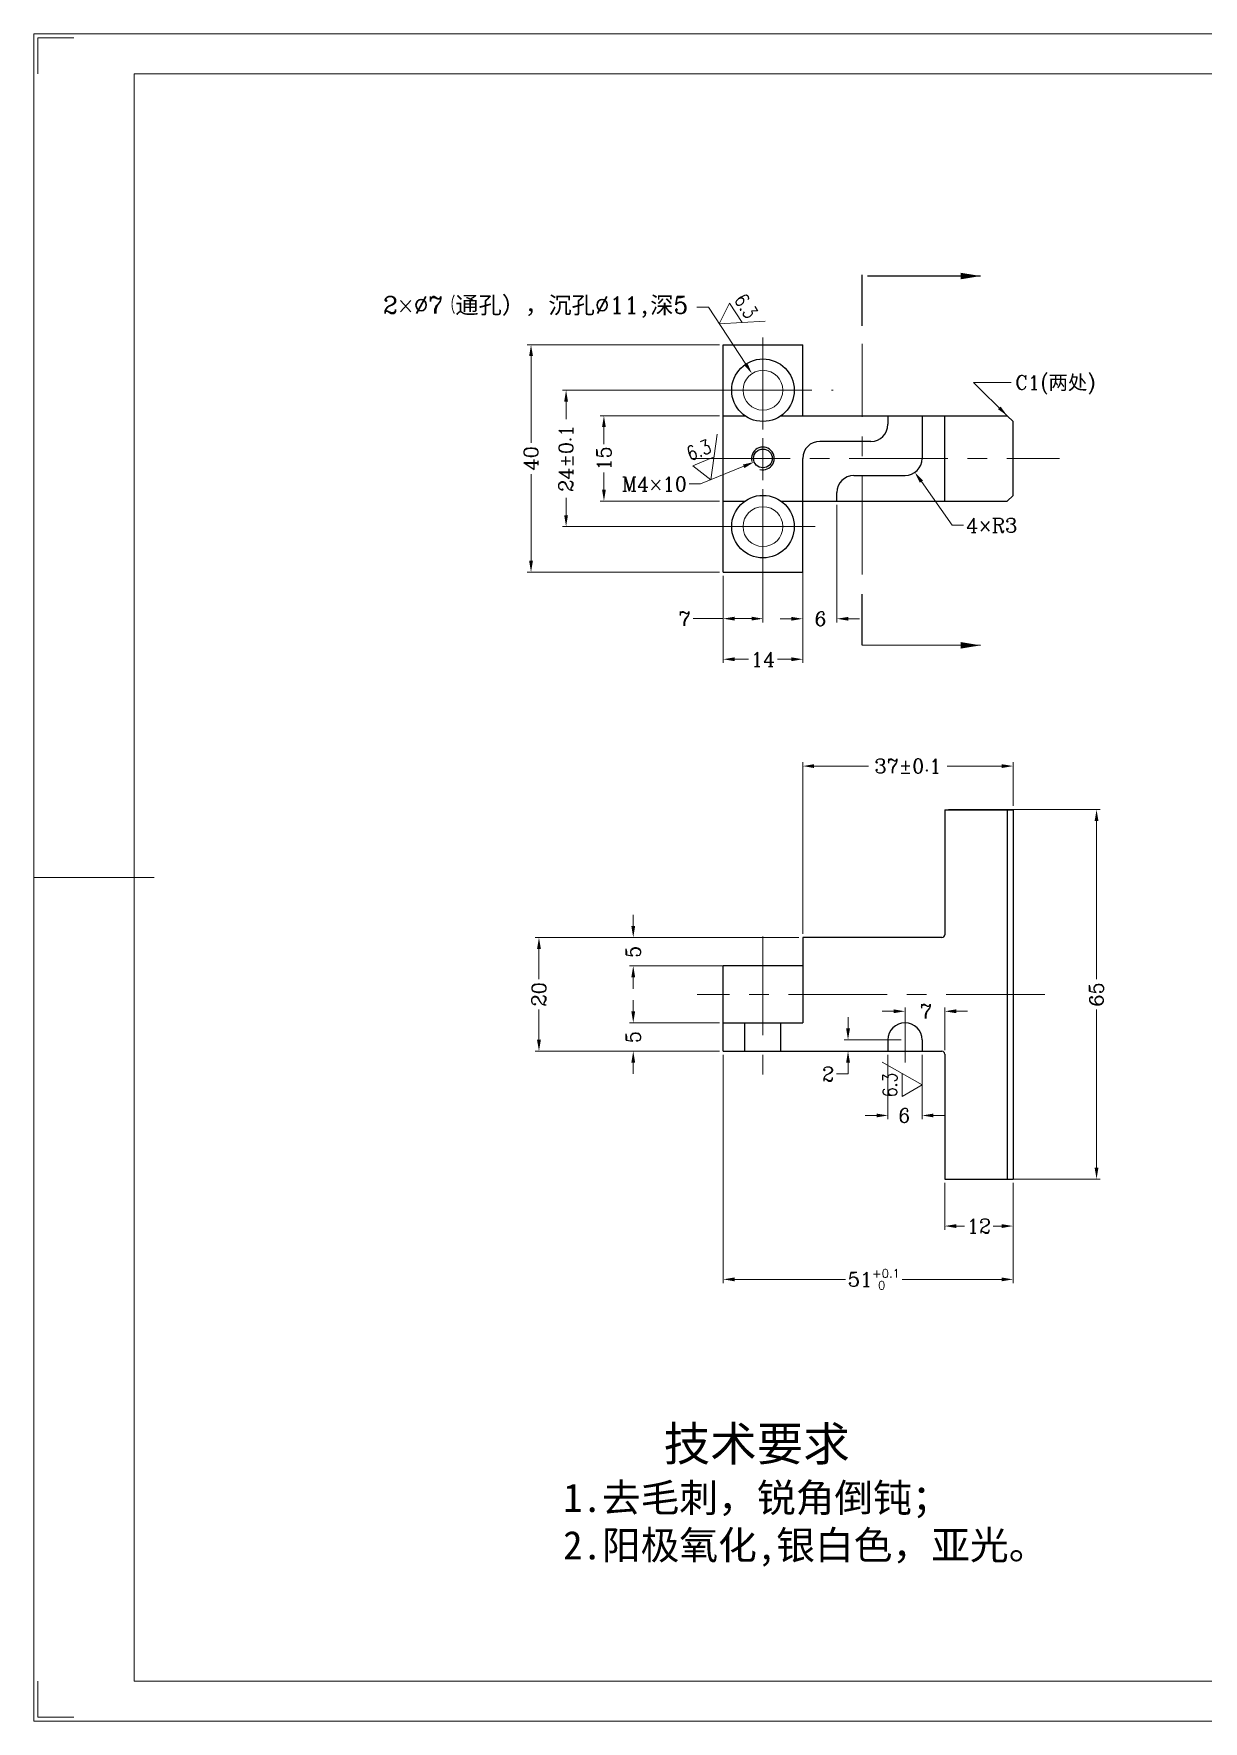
# Model space of a CAD drawing. Header units: millimetres. Extents: x 348 to 7549, y -2121 to -1262.
# Drawn here: x 1952.1 to 2157.8, y -2119.5 to -1822.5 of the extents above; entities that cross this region are included whole.
import ezdxf
from ezdxf.enums import TextEntityAlignment as Align

# ---------------------------------------------------------------- set-up
doc = ezdxf.new("R2010")
doc.units = ezdxf.units.MM
doc.header["$LTSCALE"] = 46.255
doc.header["$PDMODE"] = 3
doc.header["$PDSIZE"] = 8
doc.linetypes.add('CENTER', pattern=[0.6, 0.375, -0.075, 0.075, -0.075])
doc.layers.get('0').update_dxf_attribs({"linetype": 'CONTINUOUS'})
doc.layers.get('Defpoints').update_dxf_attribs({"linetype": 'CONTINUOUS'})
doc.layers.add('02___PRT_ALL_AXES', color=7, linetype='CONTINUOUS')
doc.layers.add('DEFAULT_1', color=7, linetype='CENTER')
for name, color, linetype, lineweight in [('dim', 82, 'CONTINUOUS', 9), ('中心线', 2, 'CENTER', 13), ('图框_内框线', 5, 'CONTINUOUS', 13), ('图框_外框线', 7, 'CONTINUOUS', 13), ('图框_角线', 5, 'CONTINUOUS', 13), ('尺寸线', 80, 'CONTINUOUS', 13), ('粗实线', 7, 'CONTINUOUS', 20)]:
    doc.layers.add(name, color=color, linetype=linetype, lineweight=lineweight)
doc.styles.add('ROMANC', font='romanc.shx', dxfattribs={"bigfont": 'gbcbig.shx'})
doc.styles.get("Standard").update_dxf_attribs({"font": 'txt', "width": 0.85, "bigfont": 'gbcbig.shx'})
doc.styles.add('TXT08', font='txt.shx', dxfattribs={"width": 0.8, "bigfont": 'gbcbig.shx'})
doc.styles.add('宋体', font='SimSun.ttf')
doc.dimstyles.get("Standard").update_dxf_attribs({"dimtxt": 3.5, "dimasz": 3.5, "dimexe": 0.18, "dimexo": 0.0625, "dimgap": 0.09, "dimtad": 1, "dimdec": 3, "dimdsep": 46, "dimtxsty": 'Standard', "dimcen": 0.09, "dimadec": 0, "dimazin": 0, "dimtol": 1, "dimtp": 0.001, "dimtm": 0.001, "dimtfac": 1, "dimtdec": 3, "dimtofl": 0, "dimtmove": 0, "dimatfit": 3, "dimfxl": 1, "dimtolj": 1, "dimarcsym": 0})
doc.dimstyles.new('YanXiu', dxfattribs={"dimtxt": 2.5, "dimasz": 2.2, "dimexe": 0.66, "dimexo": 0.66, "dimgap": 0.66, "dimtad": 0, "dimtoh": 1, "dimdsep": 46, "dimtxsty": 'ROMANC', "dimcen": 0, "dimclrd": 256, "dimclre": 131, "dimclrt": 42, "dimazin": 2, "dimtfac": 1, "dimtofl": 0, "dimtmove": 0, "dimatfit": 3, "dimfxl": 1, "dimlwd": 5, "dimlwe": 5, "dimarcsym": 0})

# ---------------------------------------------------------------- blocks, each defined once
blk = doc.blocks.new('*D3')
at = {"layer": 'Defpoints', "color": 0, "transparency": 16777216}
for p in [(2080.37, -1885.24), (2045.73, -1909.24), (2080.37, -1909.24)]:
    blk.add_point(p, dxfattribs=at)
at = {"layer": 'dim', "color": 131, "lineweight": 5, "transparency": 16777216}
for p, q in [((2079.71, -1885.24), (2045.07, -1885.24)), ((2079.71, -1909.24), (2045.07, -1909.24))]:
    blk.add_line(p, q, dxfattribs=at)
at = {"layer": 'dim', "lineweight": 5, "transparency": 16777216}
for p, q in [((2045.73, -1887.24), (2045.73, -1890.33)), ((2045.73, -1907.24), (2045.73, -1904.15))]:
    blk.add_line(p, q, dxfattribs=at)
at = {"layer": 'dim', "transparency": 16777216}
for points in [[(2045.4, -1887.24), (2046.06, -1887.24), (2045.73, -1885.24)], [(2045.4, -1907.24), (2046.06, -1907.24), (2045.73, -1909.24)]]:
    blk.add_solid(points, dxfattribs=at)
at = {"layer": 'dim', "color": 42, "transparency": 16777216, "insert": (2045.73, -1897.24), "char_height": 2.5, "attachment_point": 5, "rotation": 90, "style": 'ROMANC'}
blk.add_mtext('\\A1;24±0.1', dxfattribs=at)
blk = doc.blocks.new('*D4')
at = {"layer": 'Defpoints', "color": 0, "transparency": 16777216}
for p in [(2073.37, -1877.24), (2039.56, -1917.24), (2073.37, -1917.24)]:
    blk.add_point(p, dxfattribs=at)
at = {"layer": 'dim', "color": 131, "lineweight": 5, "transparency": 16777216}
for p, q in [((2072.71, -1877.24), (2038.9, -1877.24)), ((2072.71, -1917.24), (2038.9, -1917.24))]:
    blk.add_line(p, q, dxfattribs=at)
at = {"layer": 'dim', "lineweight": 5, "transparency": 16777216}
for p, q in [((2039.56, -1879.24), (2039.56, -1894.5)), ((2039.56, -1915.24), (2039.56, -1899.99))]:
    blk.add_line(p, q, dxfattribs=at)
at = {"layer": 'dim', "transparency": 16777216}
for points in [[(2039.23, -1879.24), (2039.9, -1879.24), (2039.56, -1877.24)], [(2039.23, -1915.24), (2039.9, -1915.24), (2039.56, -1917.24)]]:
    blk.add_solid(points, dxfattribs=at)
at = {"layer": 'dim', "color": 42, "transparency": 16777216, "insert": (2039.56, -1897.24), "char_height": 2.5, "attachment_point": 5, "rotation": 90, "style": 'ROMANC'}
blk.add_mtext('40', dxfattribs=at)
blk = doc.blocks.new('*D5')
at = {"layer": 'Defpoints', "color": 0, "transparency": 16777216}
for p in [(2073.37, -1889.74), (2052.39, -1904.74), (2073.37, -1904.74)]:
    blk.add_point(p, dxfattribs=at)
at = {"layer": 'dim', "color": 131, "lineweight": 5, "transparency": 16777216}
for p, q in [((2072.71, -1889.74), (2051.73, -1889.74)), ((2072.71, -1904.74), (2051.73, -1904.74))]:
    blk.add_line(p, q, dxfattribs=at)
at = {"layer": 'dim', "lineweight": 5, "transparency": 16777216}
for p, q in [((2052.39, -1891.74), (2052.39, -1894.74)), ((2052.39, -1902.74), (2052.39, -1899.75))]:
    blk.add_line(p, q, dxfattribs=at)
at = {"layer": 'dim', "transparency": 16777216}
for points in [[(2052.06, -1891.74), (2052.72, -1891.74), (2052.39, -1889.74)], [(2052.06, -1902.74), (2052.72, -1902.74), (2052.39, -1904.74)]]:
    blk.add_solid(points, dxfattribs=at)
at = {"layer": 'dim', "color": 42, "transparency": 16777216, "insert": (2052.39, -1897.24), "char_height": 2.5, "attachment_point": 5, "rotation": 90, "style": 'ROMANC'}
blk.add_mtext('15', dxfattribs=at)
blk = doc.blocks.new('*D9')
at = {"layer": 'Defpoints', "color": 0, "transparency": 16777216}
for p in [(2073.37, -1917.24), (2087.37, -1917.24), (2087.37, -1932.58)]:
    blk.add_point(p, dxfattribs=at)
at = {"layer": 'dim', "color": 131, "lineweight": 5, "transparency": 16777216}
for p, q in [((2073.37, -1917.9), (2073.37, -1933.24)), ((2087.37, -1917.9), (2087.37, -1933.24))]:
    blk.add_line(p, q, dxfattribs=at)
at = {"layer": 'dim', "lineweight": 5, "transparency": 16777216}
for p, q in [((2075.37, -1932.58), (2077.8, -1932.58)), ((2085.37, -1932.58), (2082.93, -1932.58))]:
    blk.add_line(p, q, dxfattribs=at)
at = {"layer": 'dim', "transparency": 16777216}
for points in [[(2075.37, -1932.25), (2075.37, -1932.92), (2073.37, -1932.58)], [(2085.37, -1932.25), (2085.37, -1932.92), (2087.37, -1932.58)]]:
    blk.add_solid(points, dxfattribs=at)
at = {"layer": 'dim', "color": 42, "transparency": 16777216, "insert": (2080.37, -1932.58), "char_height": 2.5, "attachment_point": 5, "style": 'ROMANC'}
blk.add_mtext('14', dxfattribs=at)
blk = doc.blocks.new('*D10')
at = {"layer": 'Defpoints', "color": 0, "transparency": 16777216}
for p in [(2112.37, -2024.05), (2124.37, -2024.05), (2124.37, -2032.32)]:
    blk.add_point(p, dxfattribs=at)
at = {"layer": 'dim', "color": 131, "lineweight": 5, "transparency": 16777216}
for p, q in [((2112.37, -2024.71), (2112.37, -2032.98)), ((2124.37, -2024.71), (2124.37, -2032.98))]:
    blk.add_line(p, q, dxfattribs=at)
at = {"layer": 'dim', "lineweight": 5, "transparency": 16777216}
for p, q in [((2114.37, -2032.32), (2115.86, -2032.32)), ((2122.37, -2032.32), (2120.87, -2032.32))]:
    blk.add_line(p, q, dxfattribs=at)
at = {"layer": 'dim', "transparency": 16777216}
for points in [[(2114.37, -2031.99), (2114.37, -2032.66), (2112.37, -2032.32)], [(2122.37, -2031.99), (2122.37, -2032.66), (2124.37, -2032.32)]]:
    blk.add_solid(points, dxfattribs=at)
at = {"layer": 'dim', "color": 42, "transparency": 16777216, "insert": (2118.37, -2032.32), "char_height": 2.5, "attachment_point": 5, "style": 'ROMANC'}
blk.add_mtext('12', dxfattribs=at)
blk = doc.blocks.new('*D11')
at = {"layer": 'Defpoints', "color": 0, "transparency": 16777216}
for p in [(2087.37, -1981.55), (2040.96, -2001.55), (2073.37, -2001.55)]:
    blk.add_point(p, dxfattribs=at)
at = {"layer": 'dim', "color": 131, "lineweight": 5, "transparency": 16777216}
for p, q in [((2086.71, -1981.55), (2040.3, -1981.55)), ((2072.71, -2001.55), (2040.3, -2001.55))]:
    blk.add_line(p, q, dxfattribs=at)
at = {"layer": 'dim', "lineweight": 5, "transparency": 16777216}
for p, q in [((2040.96, -1983.55), (2040.96, -1988.87)), ((2040.96, -1999.55), (2040.96, -1994.24))]:
    blk.add_line(p, q, dxfattribs=at)
at = {"layer": 'dim', "transparency": 16777216}
for points in [[(2040.62, -1983.55), (2041.29, -1983.55), (2040.96, -1981.55)], [(2040.62, -1999.55), (2041.29, -1999.55), (2040.96, -2001.55)]]:
    blk.add_solid(points, dxfattribs=at)
at = {"layer": 'dim', "color": 42, "transparency": 16777216, "insert": (2040.96, -1991.55), "char_height": 2.5, "attachment_point": 5, "rotation": 90, "style": 'ROMANC'}
blk.add_mtext('20', dxfattribs=at)
blk = doc.blocks.new('*D12')
at = {"layer": 'Defpoints', "color": 0, "transparency": 16777216}
for p in [(2112.37, -1959.05), (2112.37, -2024.05), (2139.07, -2024.05)]:
    blk.add_point(p, dxfattribs=at)
at = {"layer": 'dim', "color": 131, "lineweight": 5, "transparency": 16777216}
for p, q in [((2113.03, -1959.05), (2139.73, -1959.05)), ((2113.03, -2024.05), (2139.73, -2024.05))]:
    blk.add_line(p, q, dxfattribs=at)
at = {"layer": 'dim', "lineweight": 5, "transparency": 16777216}
for p, q in [((2139.07, -1961.05), (2139.07, -1988.87)), ((2139.07, -2022.05), (2139.07, -1994.24))]:
    blk.add_line(p, q, dxfattribs=at)
at = {"layer": 'dim', "transparency": 16777216}
for points in [[(2138.73, -1961.05), (2139.4, -1961.05), (2139.07, -1959.05)], [(2138.73, -2022.05), (2139.4, -2022.05), (2139.07, -2024.05)]]:
    blk.add_solid(points, dxfattribs=at)
at = {"layer": 'dim', "color": 42, "transparency": 16777216, "insert": (2139.07, -1991.55), "char_height": 2.5, "attachment_point": 5, "rotation": 90, "style": 'ROMANC'}
blk.add_mtext('65', dxfattribs=at)
blk = doc.blocks.new('*D13')
at = {"layer": 'Defpoints', "color": 0, "transparency": 16777216}
for p in [(2057.55, -1981.55), (2087.37, -1981.55), (2087.37, -1986.55)]:
    blk.add_point(p, dxfattribs=at)
at = {"layer": 'dim', "lineweight": 5, "transparency": 16777216}
for p, q in [((2057.55, -1979.55), (2057.55, -1977.55)), ((2057.55, -1988.55), (2057.55, -1990.55))]:
    blk.add_line(p, q, dxfattribs=at)
at = {"layer": 'dim', "color": 131, "lineweight": 5, "transparency": 16777216}
for p, q in [((2086.71, -1981.55), (2056.89, -1981.55)), ((2086.71, -1986.55), (2056.89, -1986.55))]:
    blk.add_line(p, q, dxfattribs=at)
at = {"layer": 'dim', "transparency": 16777216}
for points in [[(2057.21, -1979.55), (2057.88, -1979.55), (2057.55, -1981.55)], [(2057.21, -1988.55), (2057.88, -1988.55), (2057.55, -1986.55)]]:
    blk.add_solid(points, dxfattribs=at)
at = {"layer": 'dim', "color": 42, "transparency": 16777216, "insert": (2057.55, -1984.05), "char_height": 2.5, "attachment_point": 5, "rotation": 90, "style": 'ROMANC'}
blk.add_mtext('5', dxfattribs=at)
blk = doc.blocks.new('*D14')
at = {"layer": 'Defpoints', "color": 0, "transparency": 16777216}
for p in [(2073.37, -1996.55), (2057.55, -2001.55), (2073.37, -2001.55)]:
    blk.add_point(p, dxfattribs=at)
at = {"layer": 'dim', "lineweight": 5, "transparency": 16777216}
for p, q in [((2057.55, -1994.55), (2057.55, -1992.55)), ((2057.55, -2003.55), (2057.55, -2005.55))]:
    blk.add_line(p, q, dxfattribs=at)
at = {"layer": 'dim', "color": 131, "lineweight": 5, "transparency": 16777216}
for p, q in [((2072.71, -1996.55), (2056.89, -1996.55)), ((2072.71, -2001.55), (2056.89, -2001.55))]:
    blk.add_line(p, q, dxfattribs=at)
at = {"layer": 'dim', "transparency": 16777216}
for points in [[(2057.21, -1994.55), (2057.88, -1994.55), (2057.55, -1996.55)], [(2057.21, -2003.55), (2057.88, -2003.55), (2057.55, -2001.55)]]:
    blk.add_solid(points, dxfattribs=at)
at = {"layer": 'dim', "color": 42, "transparency": 16777216, "insert": (2057.55, -1999.05), "char_height": 2.5, "attachment_point": 5, "rotation": 90, "style": 'ROMANC'}
blk.add_mtext('5', dxfattribs=at)
blk = doc.blocks.new('*D15')
at = {"layer": 'Defpoints', "color": 0, "transparency": 16777216}
for p in [(2105.37, -1999.55), (2095.34, -2001.55), (2105.37, -2001.55)]:
    blk.add_point(p, dxfattribs=at)
at = {"layer": 'dim', "lineweight": 5, "transparency": 16777216}
for p, q in [((2095.34, -1997.55), (2095.34, -1995.55)), ((2095.34, -2003.55), (2095.34, -2005.55)), ((2095.34, -2005.55), (2093.34, -2005.55))]:
    blk.add_line(p, q, dxfattribs=at)
at = {"layer": 'dim', "color": 131, "lineweight": 5, "transparency": 16777216}
for p, q in [((2104.71, -1999.55), (2094.68, -1999.55)), ((2104.71, -2001.55), (2094.68, -2001.55))]:
    blk.add_line(p, q, dxfattribs=at)
at = {"layer": 'dim', "transparency": 16777216}
for points in [[(2095.01, -1997.55), (2095.68, -1997.55), (2095.34, -1999.55)], [(2095.01, -2003.55), (2095.68, -2003.55), (2095.34, -2001.55)]]:
    blk.add_solid(points, dxfattribs=at)
at = {"layer": 'dim', "color": 42, "transparency": 16777216, "insert": (2091.85, -2005.55), "char_height": 2.5, "attachment_point": 5, "style": 'ROMANC'}
blk.add_mtext('2', dxfattribs=at)
blk = doc.blocks.new('*D16')
at = {"layer": 'Defpoints', "color": 0, "transparency": 16777216}
for p in [(2102.37, -2001.55), (2108.37, -2001.55), (2108.37, -2012.86)]:
    blk.add_point(p, dxfattribs=at)
at = {"layer": 'dim', "color": 131, "lineweight": 5, "transparency": 16777216}
for p, q in [((2102.37, -2002.21), (2102.37, -2013.52)), ((2108.37, -2002.21), (2108.37, -2013.52))]:
    blk.add_line(p, q, dxfattribs=at)
at = {"layer": 'dim', "lineweight": 5, "transparency": 16777216}
for p, q in [((2100.37, -2012.86), (2098.37, -2012.86)), ((2110.37, -2012.86), (2112.37, -2012.86))]:
    blk.add_line(p, q, dxfattribs=at)
at = {"layer": 'dim', "transparency": 16777216}
for points in [[(2100.37, -2012.53), (2100.37, -2013.19), (2102.37, -2012.86)], [(2110.37, -2012.53), (2110.37, -2013.19), (2108.37, -2012.86)]]:
    blk.add_solid(points, dxfattribs=at)
at = {"layer": 'dim', "color": 42, "transparency": 16777216, "insert": (2105.24, -2012.86), "char_height": 2.5, "attachment_point": 5, "style": 'ROMANC'}
blk.add_mtext('6', dxfattribs=at)
blk = doc.blocks.new('*D17')
at = {"layer": 'Defpoints', "color": 0, "transparency": 16777216}
for p in [(2073.37, -2001.55), (2124.37, -2024.05), (2124.37, -2041.7)]:
    blk.add_point(p, dxfattribs=at)
at = {"layer": 'dim', "color": 131, "lineweight": 5, "transparency": 16777216}
for p, q in [((2073.37, -2002.21), (2073.37, -2042.36)), ((2124.37, -2024.71), (2124.37, -2042.36))]:
    blk.add_line(p, q, dxfattribs=at)
at = {"layer": 'dim', "lineweight": 5, "transparency": 16777216}
for p, q in [((2075.37, -2041.7), (2094.92, -2041.7)), ((2122.37, -2041.7), (2104.86, -2041.7))]:
    blk.add_line(p, q, dxfattribs=at)
at = {"layer": 'dim', "transparency": 16777216}
for points in [[(2075.37, -2041.37), (2075.37, -2042.04), (2073.37, -2041.7)], [(2122.37, -2041.37), (2122.37, -2042.04), (2124.37, -2041.7)]]:
    blk.add_solid(points, dxfattribs=at)
at = {"layer": 'dim', "color": 42, "transparency": 16777216, "insert": (2099.89, -2041.7), "char_height": 2.5, "attachment_point": 5, "style": 'ROMANC'}
blk.add_mtext('\\A1;51{\\H1.500000;\\S+0.1^  0;}', dxfattribs=at)
blk = doc.blocks.new('*D18')
at = {"layer": 'Defpoints', "color": 0, "transparency": 16777216}
for p in [(2112.37, -1994.53), (2105.37, -2001.55), (2112.37, -2002.05)]:
    blk.add_point(p, dxfattribs=at)
at = {"layer": 'dim', "lineweight": 5, "transparency": 16777216}
for p, q in [((2103.37, -1994.53), (2101.37, -1994.53)), ((2114.37, -1994.53), (2116.37, -1994.53))]:
    blk.add_line(p, q, dxfattribs=at)
at = {"layer": 'dim', "color": 131, "lineweight": 5, "transparency": 16777216}
for p, q in [((2105.37, -2000.89), (2105.37, -1993.87)), ((2112.37, -2001.39), (2112.37, -1993.87))]:
    blk.add_line(p, q, dxfattribs=at)
at = {"layer": 'dim', "transparency": 16777216}
for points in [[(2103.37, -1994.19), (2103.37, -1994.86), (2105.37, -1994.53)], [(2114.37, -1994.19), (2114.37, -1994.86), (2112.37, -1994.53)]]:
    blk.add_solid(points, dxfattribs=at)
at = {"layer": 'dim', "color": 42, "transparency": 16777216, "insert": (2109.02, -1994.53), "char_height": 2.5, "attachment_point": 5, "style": 'ROMANC'}
blk.add_mtext('7', dxfattribs=at)
blk = doc.blocks.new('*D21')
at = {"layer": 'Defpoints', "color": 0, "transparency": 16777216}
for p in [(2087.37, -1904.74), (2093.37, -1904.74), (2093.37, -1925.46)]:
    blk.add_point(p, dxfattribs=at)
at = {"layer": 'dim', "color": 131, "lineweight": 5, "transparency": 16777216}
for p, q in [((2087.37, -1905.4), (2087.37, -1926.12)), ((2093.37, -1905.4), (2093.37, -1926.12))]:
    blk.add_line(p, q, dxfattribs=at)
at = {"layer": 'dim', "lineweight": 5, "transparency": 16777216}
for p, q in [((2085.37, -1925.46), (2083.37, -1925.46)), ((2095.37, -1925.46), (2097.37, -1925.46))]:
    blk.add_line(p, q, dxfattribs=at)
at = {"layer": 'dim', "transparency": 16777216}
for points in [[(2085.37, -1925.13), (2085.37, -1925.79), (2087.37, -1925.46)], [(2095.37, -1925.13), (2095.37, -1925.79), (2093.37, -1925.46)]]:
    blk.add_solid(points, dxfattribs=at)
at = {"layer": 'dim', "color": 42, "transparency": 16777216, "insert": (2090.5, -1925.46), "char_height": 2.5, "attachment_point": 5, "style": 'ROMANC'}
blk.add_mtext('6', dxfattribs=at)
blk = doc.blocks.new('*D22')
at = {"layer": 'Defpoints', "color": 0, "transparency": 16777216}
for p in [(2105.37, -1897.24), (2107.09, -1899.7)]:
    blk.add_point(p, dxfattribs=at)
at = {"layer": 'dim', "lineweight": 5, "transparency": 16777216}
for p, q in [((2113.64, -1909.01), (2108.24, -1901.33)), ((2115.64, -1909.01), (2113.64, -1909.01))]:
    blk.add_line(p, q, dxfattribs=at)
at = {"layer": 'dim', "transparency": 16777216}
blk.add_solid([(2108.52, -1901.14), (2107.97, -1901.52), (2107.09, -1899.7)], dxfattribs=at)
at = {"layer": 'dim', "color": 42, "transparency": 16777216, "insert": (2120.61, -1909.01), "char_height": 2.5, "attachment_point": 5, "style": 'ROMANC'}
blk.add_mtext('4×R3', dxfattribs=at)
blk = doc.blocks.new('*D23')
at = {"layer": 'Defpoints', "color": 0, "transparency": 16777216}
for p in [(2078.44, -1882.32), (2082.29, -1888.17)]:
    blk.add_point(p, dxfattribs=at)
at = {"layer": 'dim', "lineweight": 5, "transparency": 16777216}
for p, q in [((2068.76, -1870.65), (2070.76, -1870.65)), ((2070.76, -1870.65), (2077.34, -1880.65))]:
    blk.add_line(p, q, dxfattribs=at)
at = {"layer": 'dim', "transparency": 16777216}
blk.add_solid([(2077.62, -1880.47), (2077.06, -1880.83), (2078.44, -1882.32)], dxfattribs=at)
at = {"layer": 'dim', "color": 42, "transparency": 16777216, "insert": (2040.37, -1870.65), "char_height": 2.5, "attachment_point": 5, "style": 'ROMANC'}
blk.add_mtext('{\\H1.2x;2×∅7（\\fSTFangsong|b0|i0|c134|p2;通孔），沉孔\\Fromanc,gbcbig|c134;%%C11\\fSTFangsong|b0|i0|c134|p2;,深\\Fromanc,gbcbig|c134;5}', dxfattribs=at)
blk = doc.blocks.new('*D25')
at = {"layer": 'Defpoints', "color": 0, "transparency": 16777216}
for p in [(2081.89, -1896.62), (2078.84, -1897.87)]:
    blk.add_point(p, dxfattribs=at)
at = {"layer": 'dim', "lineweight": 5, "transparency": 16777216}
for p, q in [((2069.41, -1901.74), (2076.99, -1898.63)), ((2067.41, -1901.74), (2069.41, -1901.74))]:
    blk.add_line(p, q, dxfattribs=at)
at = {"layer": 'dim', "transparency": 16777216}
blk.add_solid([(2076.86, -1898.32), (2077.12, -1898.94), (2078.84, -1897.87)], dxfattribs=at)
at = {"layer": 'dim', "color": 42, "transparency": 16777216, "insert": (2061.26, -1901.74), "char_height": 2.5, "attachment_point": 5, "style": 'ROMANC'}
blk.add_mtext('M4×10', dxfattribs=at)
blk = doc.blocks.new('*D26')
at = {"layer": 'Defpoints', "color": 0, "transparency": 16777216}
for p in [(2073.37, -1917.24), (2080.37, -1917.24), (2080.37, -1925.44)]:
    blk.add_point(p, dxfattribs=at)
at = {"layer": 'dim', "color": 131, "lineweight": 5, "transparency": 16777216}
for p, q in [((2073.37, -1917.9), (2073.37, -1926.1)), ((2080.37, -1917.9), (2080.37, -1926.1))]:
    blk.add_line(p, q, dxfattribs=at)
at = {"layer": 'dim', "lineweight": 5, "transparency": 16777216}
for p, q in [((2073.37, -1925.44), (2068.07, -1925.44)), ((2078.37, -1925.44), (2075.37, -1925.44))]:
    blk.add_line(p, q, dxfattribs=at)
at = {"layer": 'dim', "transparency": 16777216}
for points in [[(2075.37, -1925.1), (2075.37, -1925.77), (2073.37, -1925.44)], [(2078.37, -1925.1), (2078.37, -1925.77), (2080.37, -1925.44)]]:
    blk.add_solid(points, dxfattribs=at)
at = {"layer": 'dim', "color": 42, "transparency": 16777216, "insert": (2066.57, -1925.44), "char_height": 2.5, "attachment_point": 5, "style": 'ROMANC'}
blk.add_mtext('7', dxfattribs=at)
blk = doc.blocks.new('*D588')
at = {"layer": 'Defpoints', "color": 0, "transparency": 16777216}
for p in [(2124.37, -1951.38), (2124.37, -1959.05), (2087.37, -1981.55)]:
    blk.add_point(p, dxfattribs=at)
at = {"layer": 'dim', "color": 131, "lineweight": 5, "transparency": 16777216}
for p, q in [((2087.37, -1980.89), (2087.37, -1950.72)), ((2124.37, -1958.39), (2124.37, -1950.72))]:
    blk.add_line(p, q, dxfattribs=at)
at = {"layer": 'dim', "lineweight": 5, "transparency": 16777216}
for p, q in [((2089.37, -1951.38), (2098.96, -1951.38)), ((2122.37, -1951.38), (2112.78, -1951.38))]:
    blk.add_line(p, q, dxfattribs=at)
at = {"layer": 'dim', "transparency": 16777216}
for points in [[(2089.37, -1951.05), (2089.37, -1951.72), (2087.37, -1951.38)], [(2122.37, -1951.05), (2122.37, -1951.72), (2124.37, -1951.38)]]:
    blk.add_solid(points, dxfattribs=at)
at = {"layer": 'dim', "color": 42, "transparency": 16777216, "insert": (2105.87, -1951.38), "char_height": 2.5, "attachment_point": 5, "style": 'ROMANC'}
blk.add_mtext('\\A1;37±0.1', dxfattribs=at)

msp = doc.modelspace()

# ---------------------------------------------------------------- linework, layer by layer
at = {"color": 7, "linetype": 'Continuous'}
for p, q in [((2073.36731, -1917.24315), (2073.36731, -1877.24315)), ((2073.36731, -1877.24315), (2087.36731, -1877.24315)), ((2087.36731, -1889.74315), (2087.36731, -1877.24315)), ((2073.36731, -1889.74315), (2077.20503, -1889.74315)), ((2083.52959, -1889.74315), (2123.36731, -1889.74315)), ((2102.36731, -1889.74315), (2102.36731, -1891.24315)), ((2108.36731, -1889.74315), (2108.36731, -1897.24315)), ((2112.36731, -1904.74315), (2112.36731, -1889.74315)), ((2124.36731, -1890.74315), (2123.36731, -1889.74315)), ((2124.36731, -1903.74315), (2124.36731, -1890.74315)), ((2099.36731, -1894.24315), (2090.36731, -1894.24315)), ((2087.36731, -1917.24315), (2087.36731, -1897.24315)), ((2096.36731, -1900.24315), (2105.36731, -1900.24315)), ((2093.36731, -1904.74315), (2093.36731, -1903.24315)), ((2073.36731, -1904.74315), (2077.20503, -1904.74315)), ((2083.52959, -1904.74315), (2123.36731, -1904.74315)), ((2123.36731, -1904.74315), (2124.36731, -1903.74315)), ((2073.36731, -1917.24315), (2087.36731, -1917.24315)), ((2112.36731, -1959.05472), (2112.36731, -1981.05472)), ((2112.36731, -1959.05472), (2124.36731, -1959.05472)), ((2123.36731, -1959.05472), (2123.36731, -2024.05472)), ((2124.36731, -1959.05472), (2124.36731, -2024.05472)), ((2087.36731, -1981.55472), (2087.36731, -1996.55472)), ((2111.86731, -1981.55472), (2087.36731, -1981.55472)), ((2073.36731, -2001.55472), (2073.36731, -1986.55472)), ((2087.36731, -1986.55472), (2073.36731, -1986.55472)), ((2073.36731, -1996.55472), (2087.36731, -1996.55472)), ((2077.20503, -2001.55472), (2077.20503, -1996.55472)), ((2083.52959, -2001.55472), (2083.52959, -1996.55472)), ((2102.36731, -1999.55472), (2102.36731, -2001.55472)), ((2108.36731, -1999.55472), (2108.36731, -2001.55472)), ((2073.36731, -2001.55472), (2111.86731, -2001.55472)), ((2112.36731, -2002.05472), (2112.36731, -2024.05472)), ((2112.36731, -2024.05472), (2124.36731, -2024.05472))]:
    msp.add_line(p, q, dxfattribs=at)
for centre in [(2080.36731, -1885.24315), (2080.36731, -1909.24315)]:
    msp.add_circle(centre, 5.5, dxfattribs=at)
for centre, radius, start, end in [((2099.36731, -1891.24315), 3, 270, 0), ((2090.36731, -1897.24315), 3, 90, 180), ((2105.36731, -1897.24315), 3, 270, 0), ((2096.36731, -1903.24315), 3, 90, 180), ((2111.86731, -1981.05472), 0.5, 270, 0), ((2105.36731, -1999.55472), 3, 0, 180), ((2111.86731, -2002.05472), 0.5, 0, 90)]:
    msp.add_arc(centre, radius, start, end, dxfattribs=at)
at = {"color": 2, "linetype": 'Continuous'}
msp.add_arc((2080.36731, -1897.24315), 2, 255, 195, dxfattribs=at)
at = {"layer": '02___PRT_ALL_AXES', "color": 7, "linetype": 'Continuous'}
msp.add_circle((2080.36731, -1897.24315), 1.65, dxfattribs=at)
at = {"layer": 'DEFAULT_1', "color": 7, "linetype": 'CENTER'}
for p, q in [((2097.84676, -1873.94122), (2097.84676, -1864.9632)), ((2097.84676, -1930.11599), (2097.84676, -1921.13797))]:
    msp.add_line(p, q, dxfattribs=at)
at = {"layer": 'dim'}
for p, q in [((2072.67307, -1873.55459), (2074.48545, -1869.9423)), ((2074.48545, -1869.9423), (2076.70759, -1873.31802)), ((2072.67307, -1873.55459), (2080.74211, -1873.08145)), ((2071.22023, -1900.99777), (2072.30088, -1892.98743)), ((2068.02182, -1898.52725), (2071.76056, -1896.9926)), ((2071.22023, -1900.99777), (2068.02182, -1898.52725)), ((2108.36731, -2007.49717), (2101.36731, -2003.45571)), ((2104.86731, -2009.51789), (2104.86731, -2005.47644)), ((2108.36731, -2007.49717), (2104.86731, -2009.51789))]:
    msp.add_line(p, q, dxfattribs=at)
at = {"layer": '中心线'}
for p, q in [((2080.36731, -1875.98326), (2080.36731, -1892.17392)), ((2097.84676, -1917.67332), (2097.84676, -1877.07171)), ((2071.6211, -1885.24315), (2092.72767, -1885.24315)), ((2080.36731, -1893.65459), (2080.36731, -1901.05796)), ((2067.78339, -1897.24315), (2132.55242, -1897.24315)), ((2080.36731, -1902.63734), (2080.36731, -1918.45947)), ((2072.18346, -1909.24315), (2091.22319, -1909.24315)), ((2080.36731, -1981.38135), (2080.36731, -2007.37769)), ((2129.96666, -1991.55472), (2068.80047, -1991.55472)), ((2105.36731, -2003.55361), (2105.36731, -1994.77644))]:
    msp.add_line(p, q, dxfattribs=at)
at = {"layer": '图框_内框线'}
msp.add_lwpolyline([(1969.73788, -2112.38716), (2364.95088, -2112.38716), (2364.95088, -1829.58716), (1969.73788, -1829.58716)], close=True, dxfattribs=at)
msp.add_lwpolyline([(1952.06288, -1970.98716), (1973.27288, -1970.98716)], dxfattribs=at)
at = {"layer": '图框_外框线'}
msp.add_lwpolyline([(1952.06288, -2119.45716), (2372.02088, -2119.45716), (2372.02088, -1822.51716), (1952.06288, -1822.51716)], close=True, dxfattribs=at)
at = {"layer": '图框_角线', "flags": 128}
for points in [[(1952.76988, -1829.58716), (1952.76988, -1823.22416), (1959.13288, -1823.22416)], [(1959.13288, -2118.75016), (1952.76988, -2118.75016), (1952.76988, -2112.38716)]]:
    msp.add_lwpolyline(points, dxfattribs=at)
at = {"layer": '粗实线'}
for centre in [(2080.36731, -1885.24315), (2080.36731, -1909.24315)]:
    msp.add_circle(centre, 3.5, dxfattribs=at)

# ---------------------------------------------------------------- texts
at = {"layer": 'dim', "style": 'TXT08', "width": 0.8}
for rotation, p in [(303.3557591, (2077.39907, -1870.4436)), (22.3167825, (2069.07172, -1895.76353)), (90, (2102.70928, -2007.49717))]:
    msp.add_text('6.3', height=2.5, rotation=rotation, dxfattribs=at).set_placement(p, align=Align.MIDDLE)
at = {"layer": 'dim', "color": 42, "insert": (2124.72462, -1882.62848), "char_height": 2.5, "attachment_point": 1, "style": 'ROMANC'}
msp.add_mtext('C1({\\fSTFangsong|b0|i0|c134|p2;两处})', dxfattribs=at)
at = {"layer": '中心线', "insert": (2038.4136, -2067.63305), "char_height": 8, "width": 96.5820097, "attachment_point": 1, "style": '宋体'}
msp.add_mtext('{\\H0.75x;      技术要求\\P\\H0.83333x;  1.去毛刺，锐角倒钝；\\P  2.阳极氧化,银白色，亚光。}', dxfattribs=at)

# ---------------------------------------------------------------- dimensions: what is measured, and where the dimension line sits
at = {"layer": 'dim'}
for p1, p2, text, picture, middle in [((2082.29174, -1888.1666), (2078.44288, -1882.3197), '{\\H1.2x;2×<>（\\fSTFangsong|b0|i0|c134|p2;通孔），沉孔\\Fromanc,gbcbig|c134;%%C11\\fSTFangsong|b0|i0|c134|p2;,深\\Fromanc,gbcbig|c134;5}', '*D23', (2040.36652, -1870.64842)), ((2081.89372, -1896.6166), (2078.8409, -1897.8697), 'M4×10', '*D25', (2061.25889, -1901.73994))]:
    dim = msp.add_diameter_dim_2p(p1=p1, p2=p2, text=text, dimstyle='YanXiu', override={"dimasz": 2, "dimtoh": 1}, dxfattribs=at)
    dim.commit()
    dim.dimension.update_dxf_attribs({"geometry": picture, "text_midpoint": middle, "dimtype": 163})
for base, p1, p2, override, picture, middle in [((2039.56303, -1917.24315), (2073.36731, -1877.24315), (2073.36731, -1917.24315), {"dimasz": 2}, '*D4', (2039.56303, -1897.24315)), ((2045.73021, -1909.24315), (2080.36731, -1885.24315), (2080.36731, -1909.24315), {"dimasz": 2, "dimgap": 0.66, "dimtol": 1, "dimlim": 0, "dimtp": 0.1, "dimtm": 0.1, "dimtfac": 1, "dimtdec": 3, "dimtolj": 1}, '*D3', (2045.73021, -1897.24315)), ((2052.39076, -1904.74315), (2073.36731, -1889.74315), (2073.36731, -1904.74315), {"dimasz": 2}, '*D5', (2052.39076, -1897.24315)), ((2057.5457, -1981.55472), (2087.36731, -1986.55472), (2087.36731, -1981.55472), {"dimasz": 2}, '*D13', (2057.5457, -1984.05472)), ((2057.5457, -2001.55472), (2073.36731, -1996.55472), (2073.36731, -2001.55472), {"dimasz": 2}, '*D14', (2057.5457, -1999.05472))]:
    dim = msp.add_linear_dim(base=base, p1=p1, p2=p2, angle=90, dimstyle='YanXiu', override=override, dxfattribs=at)
    dim.commit()
    dim.dimension.update_dxf_attribs({"geometry": picture, "text_midpoint": middle, "dimtype": 160})
dim = msp.add_radius_dim(center=(2105.36731, -1897.24315), mpoint=(2107.09336, -1899.69687), text='4×<>', dimstyle='YanXiu', override={"dimasz": 2}, dxfattribs=at)
dim.commit()
dim.dimension.update_dxf_attribs({"geometry": '*D22', "text_midpoint": (2120.60623, -1909.00831), "dimtype": 164})
for base, p1, p2, override, picture, middle in [((2093.36731, -1925.46125), (2087.36731, -1904.74315), (2093.36731, -1904.74315), {"dimasz": 2}, '*D21', (2090.49674, -1925.46125)), ((2080.36731, -1925.43504), (2073.36731, -1917.24315), (2080.36731, -1917.24315), {"dimasz": 2, "dimtoh": 1}, '*D26', (2066.57386, -1925.43504)), ((2087.36731, -1932.58297), (2073.36731, -1917.24315), (2087.36731, -1917.24315), {"dimasz": 2}, '*D9', (2080.36731, -1932.58297)), ((2112.36731, -1994.52615), (2105.36731, -2001.55472), (2112.36731, -2002.05472), {"dimasz": 2}, '*D18', (2109.01839, -1994.52615)), ((2124.36731, -2041.70311), (2073.36731, -2001.55472), (2124.36731, -2024.05472), {"dimasz": 2, "dimgap": 0.66, "dimtol": 1, "dimlim": 0, "dimtp": 0.1, "dimtm": 0, "dimtfac": 0.6, "dimtdec": 3, "dimtolj": 1}, '*D17', (2099.88972, -2041.70311)), ((2108.36731, -2012.86013), (2102.36731, -2001.55472), (2108.36731, -2001.55472), {"dimasz": 2}, '*D16', (2105.23924, -2012.86013))]:
    dim = msp.add_linear_dim(base=base, p1=p1, p2=p2, dimstyle='YanXiu', override=override, dxfattribs=at)
    dim.commit()
    dim.dimension.update_dxf_attribs({"geometry": picture, "text_midpoint": middle, "dimtype": 160})
for base, p1, p2, override, picture, middle in [((2124.36731, -1951.38364), (2087.36731, -1981.55472), (2124.36731, -1959.05472), {"dimasz": 2, "dimgap": 0.66, "dimtol": 1, "dimlim": 0, "dimtp": 0.1, "dimtm": 0.1, "dimtfac": 1, "dimtdec": 3, "dimtolj": 1}, '*D588', (2105.86731, -1951.38364)), ((2124.36731, -2032.32476), (2112.36731, -2024.05472), (2124.36731, -2024.05472), {"dimasz": 2}, '*D10', (2118.36731, -2032.32476))]:
    dim = msp.add_linear_dim(base=base, p1=p1, p2=p2, dimstyle='YanXiu', override=override, dxfattribs=at)
    dim.commit()
    dim.dimension.update_dxf_attribs({"geometry": picture, "text_midpoint": middle})
for base, p1, p2, picture, middle in [((2139.06812, -2024.05472), (2112.36731, -1959.05472), (2112.36731, -2024.05472), '*D12', (2139.06812, -1991.55472)), ((2040.95784, -2001.55472), (2087.36731, -1981.55472), (2073.36731, -2001.55472), '*D11', (2040.95784, -1991.55472)), ((2095.34483, -2001.55472), (2105.36731, -1999.55472), (2105.36731, -2001.55472), '*D15', (2091.8515, -2005.55472))]:
    dim = msp.add_linear_dim(base=base, p1=p1, p2=p2, angle=90, dimstyle='YanXiu', override={"dimasz": 2}, dxfattribs=at)
    dim.commit()
    dim.dimension.update_dxf_attribs({"geometry": picture, "text_midpoint": middle})

# ---------------------------------------------------------------- leaders
at = {"layer": 'dim', "annotation_type": 0, "has_hookline": 1, "hookline_direction": 0, "text_width": 14.59957}
msp.add_leader([(2123.36731, -1889.74315), (2117.42683, -1883.87848), (2124.06462, -1883.87848)], dimstyle='YanXiu', override={"dimasz": 2, "dimgap": 0.66, "dimtad": 0}, dxfattribs=at)
at = {"layer": '尺寸线'}
for points in [[(2118.65572, -1865.1504), (2098.76706, -1865.15018)], [(2118.65572, -1930.13691), (2097.84676, -1930.11599)]]:
    msp.add_leader(points, dimstyle='Standard', override={"dimtad": 0}, dxfattribs=at)

doc.saveas('drawing.dxf')
